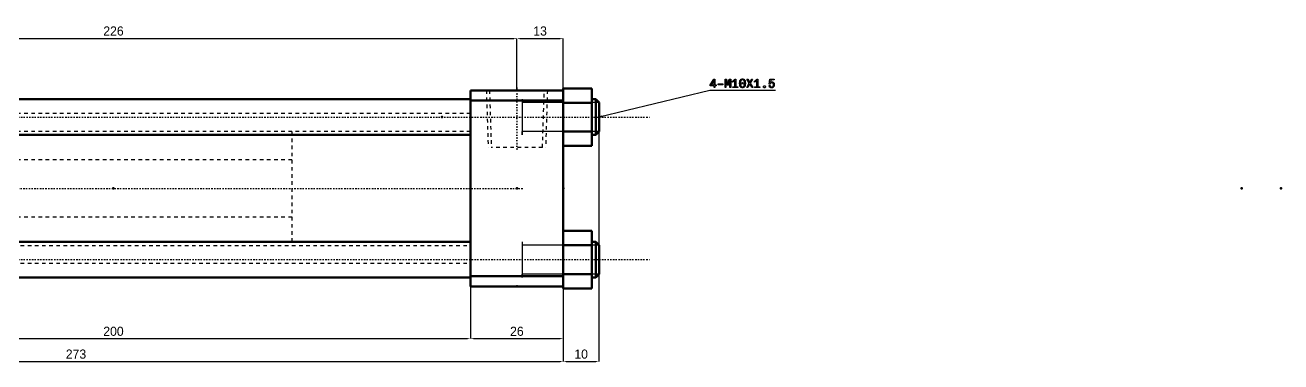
# Model space of a CAD drawing. Header units: millimetres. Extents: x -28 to 676, y -621 to 53.
# Drawn here: x 324.3 to 676, y -42 to 52.5 of the extents above; entities that cross this region are included whole.
import ezdxf

# ---------------------------------------------------------------- set-up
doc = ezdxf.new("R2010")
doc.units = ezdxf.units.MM
doc.linetypes.add('Center', pattern=[1.5, 0.45, -0.5, 0.05, -0.5])
doc.linetypes.add('Dashed', pattern=[2, 1, -1])
for name, color, linetype, lineweight in [('2d ConnectionPoints', 7, 'Continuous', 50), ('AM_0', 7, 'Continuous', 50), ('AM_5', 3, 'Continuous', 25), ('AM_7', 7, 'Center', 25), ('AM_9', 6, 'Dashed', 25)]:
    doc.layers.add(name, color=color, linetype=linetype, lineweight=lineweight)
doc.dimstyles.new('ISO-25', dxfattribs={"dimtxt": 2.5, "dimasz": 2.5, "dimexe": 1.25, "dimexo": 0.625, "dimtad": 1, "dimtxsty": 'Standard', "dimcen": 2.5, "dimadec": 0, "dimazin": 0, "dimtfac": 1, "dimtmove": 0, "dimatfit": 3, "dimfxl": 1, "dimarcsym": 0})

# ---------------------------------------------------------------- blocks, each defined once
blk = doc.blocks.new('2_A__SD__C_32_150_ROD_070_0_in_HC2_A_70_SD_C_32_150_A_0__2')
at = {"layer": 'AM_0'}
for p, q in [((-25, 8), (-41, 8)), ((-58.08, 6), (-59, 5.08)), ((-59, 5.08), (-59, -5.08)), ((-49, 6), (-58.08, 6)), ((-58.08, 6), (-58.08, -6)), ((-27, 3.87), (-41, 3.87)), ((-27, -3.87), (-27, 3.87)), ((-59, -5.08), (-58.08, -6)), ((-58.08, -6), (-49, -6)), ((-27, -3.87), (-41, -3.87)), ((-41, -8), (-25, -8))]:
    blk.add_line(p, q, dxfattribs=at)
at = {"layer": 'AM_5'}
for p, q in [((-59, 5.08), (-49, 5.08)), ((-59, -5.08), (-49, -5.08))]:
    blk.add_line(p, q, dxfattribs=at)
at = {"layer": 'AM_5', "linetype": 'Dashed'}
for p, q in [((-49, 5.08), (-41, 5.08)), ((-41, 6), (-41, 5.08)), ((-49, -5.08), (-41, -5.08)), ((-41, -6), (-41, -5.08))]:
    blk.add_line(p, q, dxfattribs=at)
at = {"layer": 'AM_7'}
blk.add_line((-73.75, 0), (250.75, 0), dxfattribs=at)
at = {"layer": 'AM_9'}
for p, q in [((236, 16), (186, 16)), ((186, 16), (186, -16)), ((186, 8), (-25, 8)), ((-41, 6), (-49, 6)), ((-49, -6), (-41, -6)), ((-25, -8), (186, -8)), ((186, -16), (236, -16))]:
    blk.add_line(p, q, dxfattribs=at)
blk = doc.blocks.new('3_A__SD_C_32_150_0__BODY__A70_0_in_HC2_A_70_SD_C_32_150_A_0__2')
at = {"layer": 'AM_0'}
for p, q in [((-20.08, 25), (-21, 24.08)), ((-19, 25), (-20.08, 25)), ((-20.08, 25), (-20.08, 15)), ((-19, 28.03), (-11, 28.03)), ((-19, 11.97), (-19, 28.03)), ((-11, -28.08), (-11, 28.03)), ((0, 27.5), (-11, 27.5)), ((0, 24.67), (-11, 24.67)), ((0, 27.5), (0, -27.5)), ((0.5, 25.5), (0, 25.5)), ((0, 24.86), (0.5, 24.86)), ((36, 27.5), (0.5, 27.5)), ((0.5, 27.5), (0.5, -27.5)), ((36, 24.67), (0.5, 24.67)), ((36, -27.5), (36, 27.5)), ((236, 25), (36, 25)), ((262, 27.5), (236, 27.5)), ((236, -27.5), (236, 27.5)), ((262, 24.67), (236, 24.67)), ((270, 28.03), (262, 28.03)), ((262, -28.08), (262, 28.03)), ((270, 11.97), (270, 28.03)), ((271.08, 25), (270, 25)), ((272, 24.08), (271.08, 25)), ((271.08, 25), (271.08, 15)), ((-21, 24.08), (-21, 15.92)), ((-19, 24.01), (-11, 24.01)), ((0.5, 21.2), (0, 21.2)), ((270, 24.01), (262, 24.01)), ((272, 24.08), (272, 15.92)), ((0.5, 20.55), (0, 20.55)), ((-25, -17.5), (-25, 17.5)), ((-21, 17.5), (-25, 17.5)), ((-21, 15.92), (-20.08, 15)), ((-20.08, 15), (-19, 15)), ((-19, 15.99), (-11, 15.99)), ((36, 15), (236, 15)), ((270, 15.99), (262, 15.99)), ((270, 15), (271.08, 15)), ((271.08, 15), (272, 15.92)), ((-19, 11.97), (-11, 11.97)), ((270, 11.97), (262, 11.97)), ((-19, -11.92), (-11, -11.92)), ((-19, -28.08), (-19, -11.92)), ((270, -11.92), (262, -11.92)), ((270, -28.08), (270, -11.92)), ((-25, -17.5), (-21, -17.5)), ((-20.08, -15), (-21, -15.92)), ((-21, -15.92), (-21, -24.08)), ((-19, -15), (-20.08, -15)), ((-20.08, -15), (-20.08, -25)), ((-19, -15.96), (-11, -15.96)), ((236, -15), (36, -15)), ((270, -15.96), (262, -15.96)), ((271.08, -15), (270, -15)), ((272, -15.92), (271.08, -15)), ((271.08, -15), (271.08, -25)), ((272, -15.92), (272, -24.08)), ((0.5, -20.55), (0, -20.55)), ((-21, -24.08), (-20.08, -25)), ((-19, -24.04), (-11, -24.04)), ((0, -21.2), (0.5, -21.2)), ((270, -24.04), (262, -24.04)), ((271.08, -25), (272, -24.08)), ((-20.08, -25), (-19, -25)), ((-19, -28.08), (-11, -28.08)), ((0, -24.67), (-11, -24.67)), ((0, -27.5), (-11, -27.5)), ((0.5, -24.86), (0, -24.86)), ((0.5, -25.5), (0, -25.5)), ((36, -24.67), (0.5, -24.67)), ((36, -27.5), (0.5, -27.5)), ((36, -25), (236, -25)), ((262, -24.67), (236, -24.67)), ((262, -27.5), (236, -27.5)), ((270, -28.08), (262, -28.08)), ((270, -25), (271.08, -25))]:
    blk.add_line(p, q, dxfattribs=at)
at = {"layer": 'AM_5'}
for p, q in [((0.5, 25), (0.5, 24.08)), ((0.5, 25), (0.5, 15)), ((250.5, 25), (250.5, 24.08)), ((250.5, 25), (250.5, 15)), ((-21, 24.08), (0.5, 24.08)), ((272, 24.08), (250.5, 24.08)), ((-21, 15.92), (0.5, 15.92)), ((0.5, 15), (0.5, 15.92)), ((272, 15.92), (250.5, 15.92)), ((250.5, 15), (250.5, 15.92)), ((-21, -15.92), (0.5, -15.92)), ((0.5, -15), (0.5, -15.92)), ((0.5, -15), (0.5, -25)), ((250.5, -15), (250.5, -15.92)), ((250.5, -15), (250.5, -25)), ((272, -15.92), (250.5, -15.92)), ((-21, -24.08), (0.5, -24.08)), ((0.5, -25), (0.5, -24.08)), ((272, -24.08), (250.5, -24.08)), ((250.5, -25), (250.5, -24.08))]:
    blk.add_line(p, q, dxfattribs=at)
at = {"layer": 'AM_5', "linetype": 'Dashed'}
for p, q in [((14.47, 27.5), (14.97, 11.5)), ((31.53, 27.5), (31.03, 11.5)), ((240.47, 27.5), (240.97, 11.5)), ((257.53, 27.5), (257.03, 11.5))]:
    blk.add_line(p, q, dxfattribs=at)
at = {"layer": 'AM_7'}
for p, q in [((23, 28.3), (23, 10.7)), ((249, 28.3), (249, 10.7)), ((-35.65, 20), (286.65, 20)), ((-35.65, -20), (286.65, -20))]:
    blk.add_line(p, q, dxfattribs=at)
at = {"layer": 'AM_9'}
for p, q in [((15.33, 27.5), (15.82, 11.5)), ((30.18, 11.5), (30.67, 27.5)), ((241.33, 27.5), (241.82, 11.5)), ((256.18, 11.5), (256.67, 27.5)), ((236, 21), (36, 21)), ((-11, 17.5), (-21, 17.5)), ((236, 16), (36, 16)), ((30.18, 11.5), (15.82, 11.5)), ((256.18, 11.5), (241.82, 11.5)), ((0, 7.9), (-25, 7.9)), ((36, 8.1), (0, 8.1)), ((-25, -7.9), (0, -7.9)), ((0, -8.1), (36, -8.1)), ((-21, -17.5), (-11, -17.5)), ((36, -16), (236, -16)), ((36, -21), (236, -21))]:
    blk.add_line(p, q, dxfattribs=at)
blk = doc.blocks.new('*D30')
at = {"layer": 'AM_5', "color": 0, "lineweight": -2}
for p, q in [((202, 6.7), (202, -41.86)), ((475, 6.7), (475, -41.86)), ((202.85, -41.86), (474.15, -41.86))]:
    blk.add_line(p, q, dxfattribs=at)
at = {"layer": 'AM_5', "color": 0}
for points in [[(202.85, -41.72), (202.85, -42.01), (202, -41.86)], [(474.15, -42.01), (474.15, -41.72), (475, -41.86)]]:
    blk.add_solid(points, dxfattribs=at)
at = {"layer": 'Defpoints', "color": 0}
for p in [(202, 6.7), (475, 6.7), (475, -41.86)]:
    blk.add_point(p, dxfattribs=at)
at = {"layer": 'AM_5', "color": 0, "insert": (338.5, -39.82), "char_height": 2.56, "attachment_point": 5}
blk.add_mtext('273', dxfattribs=at)
blk = doc.blocks.new('*D31')
at = {"layer": 'AM_5', "color": 0, "lineweight": -2}
for p, q in [((249, 6.7), (249, -35.46)), ((449, 6.7), (449, -35.46)), ((249.85, -35.46), (448.15, -35.46))]:
    blk.add_line(p, q, dxfattribs=at)
at = {"layer": 'AM_5', "color": 0}
for points in [[(249.85, -35.32), (249.85, -35.61), (249, -35.46)], [(448.15, -35.61), (448.15, -35.32), (449, -35.46)]]:
    blk.add_solid(points, dxfattribs=at)
at = {"layer": 'Defpoints', "color": 0}
for p in [(249, 6.7), (449, 6.7), (449, -35.46)]:
    blk.add_point(p, dxfattribs=at)
at = {"layer": 'AM_5', "color": 0, "insert": (349, -33.42), "char_height": 2.56, "attachment_point": 5}
blk.add_mtext('200', dxfattribs=at)
blk = doc.blocks.new('*D32')
at = {"layer": 'AM_5', "color": 0, "lineweight": -2}
for p, q in [((449, 6.7), (449, -35.46)), ((475, 6.7), (475, -35.46)), ((449.85, -35.46), (474.15, -35.46))]:
    blk.add_line(p, q, dxfattribs=at)
at = {"layer": 'AM_5', "color": 0}
for points in [[(449.85, -35.32), (449.85, -35.61), (449, -35.46)], [(474.15, -35.61), (474.15, -35.32), (475, -35.46)]]:
    blk.add_solid(points, dxfattribs=at)
at = {"layer": 'Defpoints', "color": 0}
for p in [(449, 6.7), (475, 6.7), (475, -35.46)]:
    blk.add_point(p, dxfattribs=at)
at = {"layer": 'AM_5', "color": 0, "insert": (462, -33.42), "char_height": 2.56, "attachment_point": 5}
blk.add_mtext('26', dxfattribs=at)
blk = doc.blocks.new('*D33')
at = {"layer": 'AM_5', "color": 0, "lineweight": -2}
for p, q in [((485, 26.7), (485, -41.86)), ((475, 6.7), (475, -41.86)), ((475.85, -41.86), (484.15, -41.86))]:
    blk.add_line(p, q, dxfattribs=at)
at = {"layer": 'AM_5', "color": 0}
for points in [[(475.85, -41.72), (475.85, -42.01), (475, -41.86)], [(484.15, -42.01), (484.15, -41.72), (485, -41.86)]]:
    blk.add_solid(points, dxfattribs=at)
at = {"layer": 'Defpoints', "color": 0}
for p in [(485, 26.7), (475, 6.7), (485, -41.86)]:
    blk.add_point(p, dxfattribs=at)
at = {"layer": 'AM_5', "color": 0, "insert": (480, -39.82), "char_height": 2.56, "attachment_point": 5}
blk.add_mtext('10', dxfattribs=at)
blk = doc.blocks.new('*D35')
at = {"layer": 'AM_5', "color": 0, "lineweight": -2}
for p, q in [((236, 34.2), (236, 48.81)), ((236.85, 48.81), (461.15, 48.81)), ((462, 34.2), (462, 48.81))]:
    blk.add_line(p, q, dxfattribs=at)
at = {"layer": 'AM_5', "color": 0}
for points in [[(236.85, 48.95), (236.85, 48.66), (236, 48.81)], [(461.15, 48.66), (461.15, 48.95), (462, 48.81)]]:
    blk.add_solid(points, dxfattribs=at)
at = {"layer": 'Defpoints', "color": 0}
for p in [(462, 48.81), (236, 34.2), (462, 34.2)]:
    blk.add_point(p, dxfattribs=at)
at = {"layer": 'AM_5', "color": 0, "insert": (349, 50.85), "char_height": 2.56, "attachment_point": 5}
blk.add_mtext('226', dxfattribs=at)
blk = doc.blocks.new('*D36')
at = {"layer": 'AM_5', "color": 0, "lineweight": -2}
for p, q in [((462, 34.2), (462, 48.81)), ((462.85, 48.81), (474.15, 48.81)), ((475, 6.7), (475, 48.81))]:
    blk.add_line(p, q, dxfattribs=at)
at = {"layer": 'AM_5', "color": 0}
for points in [[(462.85, 48.95), (462.85, 48.66), (462, 48.81)], [(474.15, 48.66), (474.15, 48.95), (475, 48.81)]]:
    blk.add_solid(points, dxfattribs=at)
at = {"layer": 'Defpoints', "color": 0}
for p in [(475, 48.81), (462, 34.2), (475, 6.7)]:
    blk.add_point(p, dxfattribs=at)
at = {"layer": 'AM_5', "color": 0, "insert": (468.5, 50.85), "char_height": 2.56, "attachment_point": 5}
blk.add_mtext('13', dxfattribs=at)
blk = doc.blocks.new('*D37')
at = {"layer": 'AM_5', "color": 0, "lineweight": -2}
for p, q in [((202, 6.7), (202, -41.86)), ((475, 6.7), (475, -41.86)), ((202.85, -41.86), (474.15, -41.86))]:
    blk.add_line(p, q, dxfattribs=at)
at = {"layer": 'AM_5', "color": 0}
for points in [[(202.85, -41.72), (202.85, -42.01), (202, -41.86)], [(474.15, -42.01), (474.15, -41.72), (475, -41.86)]]:
    blk.add_solid(points, dxfattribs=at)
at = {"layer": 'Defpoints', "color": 0}
for p in [(202, 6.7), (475, 6.7), (475, -41.86)]:
    blk.add_point(p, dxfattribs=at)
at = {"layer": 'AM_5', "color": 0, "insert": (338.5, -39.82), "char_height": 2.56, "attachment_point": 5}
blk.add_mtext('273', dxfattribs=at)

msp = doc.modelspace()

# ---------------------------------------------------------------- linework, layer by layer
at = {"layer": '2d ConnectionPoints'}
for p in [(462.001, 34.2), (441.001, 26.7), (349.001, 6.7), (462.001, 6.7), (462.001, 6.7), (475.001, 6.7), (475.001, 6.7), (475.001, 6.7), (665.001, 6.7), (676.001, 6.7), (462.001, -20.8)]:
    msp.add_point(p, dxfattribs=at)
at = {"layer": 'AM_5'}
for p, q in [((516.001, 34.2), (485.001, 26.7)), ((534.433, 34.2), (516.001, 34.2))]:
    msp.add_line(p, q, dxfattribs=at)
for points in [[(517.243, 35.5), (516.165, 35.5), (516.165, 35.717), (517.146, 37.381), (517.476, 37.381), (517.476, 35.725), (517.835, 35.725), (517.835, 35.5), (517.476, 35.5), (517.476, 34.968), (517.243, 34.968), (517.243, 35.5)], [(517.246, 35.725), (517.246, 37.101), (516.451, 35.725), (517.246, 35.725)], [(518.382, 36.039), (519.713, 36.039), (519.713, 35.74), (518.382, 35.74), (518.382, 36.039)], [(520.299, 37.381), (520.728, 37.381), (521.094, 35.873), (521.457, 37.381), (521.893, 37.381), (521.893, 34.968), (521.647, 34.968), (521.647, 37.128), (521.63, 37.119), (521.247, 35.65), (520.944, 35.65), (520.557, 37.119), (520.545, 37.126), (520.545, 34.968), (520.299, 34.968), (520.299, 37.381)], [(522.457, 35.181), (523.069, 35.181), (523.069, 36.981), (523.069, 36.981), (523.036, 36.948), (522.98, 36.896), (522.98, 36.896), (522.917, 36.842), (522.871, 36.805), (522.871, 36.805), (522.823, 36.768), (522.75, 36.715), (522.75, 36.715), (522.677, 36.666), (522.628, 36.635), (522.628, 36.635), (522.58, 36.607), (522.514, 36.574), (522.514, 36.574), (522.453, 36.549), (522.417, 36.539), (522.417, 36.792), (522.417, 36.792), (522.462, 36.813), (522.534, 36.854), (522.534, 36.854), (522.609, 36.906), (522.662, 36.946), (522.662, 36.946), (522.715, 36.988), (522.792, 37.055), (522.792, 37.055), (522.866, 37.124), (522.914, 37.171), (522.914, 37.171), (522.96, 37.218), (523.02, 37.283), (523.02, 37.283), (523.072, 37.344), (523.102, 37.381), (523.315, 37.381), (523.315, 35.181), (523.871, 35.181), (523.871, 34.968), (522.457, 34.968), (522.457, 35.181)], [(525.19, 34.935), (525.19, 34.935), (525.065, 34.941), (524.899, 34.973), (524.899, 34.973), (524.762, 35.033), (524.686, 35.088), (524.686, 35.088), (524.621, 35.153), (524.54, 35.269), (524.54, 35.269), (524.479, 35.406), (524.451, 35.508), (524.451, 35.508), (524.429, 35.62), (524.405, 35.81), (524.405, 35.81), (524.392, 36.025), (524.39, 36.183), (524.39, 36.183), (524.392, 36.336), (524.405, 36.547), (524.405, 36.547), (524.429, 36.734), (524.451, 36.845), (524.451, 36.845), (524.481, 36.946), (524.541, 37.081), (524.541, 37.081), (524.623, 37.196), (524.688, 37.262), (524.688, 37.262), (524.765, 37.317), (524.902, 37.376), (524.902, 37.376), (525.066, 37.408), (525.19, 37.414), (525.19, 37.414), (525.315, 37.408), (525.48, 37.376), (525.48, 37.376), (525.617, 37.317), (525.694, 37.262), (525.694, 37.262), (525.759, 37.196), (525.841, 37.082), (525.841, 37.082), (525.902, 36.947), (525.931, 36.846), (525.931, 36.846), (525.954, 36.735), (525.978, 36.548), (525.978, 36.548), (525.991, 36.337), (525.994, 36.183), (525.994, 36.183), (525.991, 36.027), (525.978, 35.814), (525.978, 35.814), (525.952, 35.625), (525.929, 35.512), (525.929, 35.512), (525.899, 35.409), (525.836, 35.271), (525.836, 35.271), (525.754, 35.155), (525.688, 35.089), (525.688, 35.089), (525.611, 35.033), (525.475, 34.973), (525.475, 34.973), (525.313, 34.941), (525.19, 34.935)], [(525.19, 35.154), (525.19, 35.154), (525.278, 35.16), (525.393, 35.188), (525.393, 35.188), (525.49, 35.239), (525.544, 35.287), (525.544, 35.287), (525.59, 35.344), (525.647, 35.443), (525.647, 35.443), (525.69, 35.557), (525.71, 35.642), (525.71, 35.642), (525.725, 35.734), (525.742, 35.888), (525.742, 35.888), (525.751, 36.059), (525.753, 36.183), (525.753, 36.183), (525.751, 36.314), (525.743, 36.491), (525.743, 36.491), (525.729, 36.645), (525.715, 36.734), (525.715, 36.734), (525.697, 36.815), (525.657, 36.923), (525.657, 36.923), (525.601, 37.015), (525.555, 37.068), (525.555, 37.068), (525.502, 37.112), (525.403, 37.16), (525.403, 37.16), (525.283, 37.186), (525.19, 37.191), (525.19, 37.191), (525.098, 37.186), (524.979, 37.16), (524.979, 37.16), (524.881, 37.112), (524.827, 37.068), (524.827, 37.068), (524.782, 37.015), (524.727, 36.923), (524.727, 36.923), (524.687, 36.815), (524.669, 36.734), (524.669, 36.734), (524.655, 36.645), (524.64, 36.491), (524.64, 36.491), (524.633, 36.314), (524.631, 36.183), (524.631, 36.183), (524.633, 36.058), (524.641, 35.886), (524.641, 35.886), (524.657, 35.732), (524.672, 35.64), (524.672, 35.64), (524.691, 35.556), (524.733, 35.442), (524.733, 35.442), (524.79, 35.344), (524.836, 35.287), (524.836, 35.287), (524.889, 35.239), (524.986, 35.188), (524.986, 35.188), (525.102, 35.16), (525.19, 35.154)], [(524.967, 36.183), (525.19, 36.432), (525.413, 36.183), (525.19, 35.956), (524.967, 36.183)], [(527.083, 36.216), (526.433, 37.381), (526.709, 37.381), (527.243, 36.441), (527.767, 37.381), (528.034, 37.381), (527.383, 36.261), (528.087, 34.968), (527.821, 34.968), (527.24, 36.006), (526.666, 34.968), (526.393, 34.968), (527.083, 36.216)], [(528.601, 35.181), (529.213, 35.181), (529.213, 36.981), (529.213, 36.981), (529.18, 36.948), (529.124, 36.896), (529.124, 36.896), (529.061, 36.842), (529.015, 36.805), (529.015, 36.805), (528.967, 36.768), (528.894, 36.715), (528.894, 36.715), (528.821, 36.666), (528.772, 36.635), (528.772, 36.635), (528.724, 36.607), (528.658, 36.574), (528.658, 36.574), (528.597, 36.549), (528.561, 36.539), (528.561, 36.792), (528.561, 36.792), (528.606, 36.813), (528.678, 36.854), (528.678, 36.854), (528.753, 36.906), (528.806, 36.946), (528.806, 36.946), (528.859, 36.988), (528.936, 37.055), (528.936, 37.055), (529.01, 37.124), (529.058, 37.171), (529.058, 37.171), (529.104, 37.218), (529.164, 37.283), (529.164, 37.283), (529.216, 37.344), (529.246, 37.381), (529.459, 37.381), (529.459, 35.181), (530.015, 35.181), (530.015, 34.968), (528.601, 34.968), (528.601, 35.181)], [(531.334, 34.921), (531.334, 34.921), (531.286, 34.924), (531.22, 34.941), (531.22, 34.941), (531.164, 34.971), (531.131, 34.999), (531.131, 34.999), (531.104, 35.032), (531.074, 35.089), (531.074, 35.089), (531.058, 35.155), (531.055, 35.204), (531.055, 35.204), (531.058, 35.253), (531.074, 35.32), (531.074, 35.32), (531.104, 35.377), (531.131, 35.41), (531.131, 35.41), (531.164, 35.438), (531.22, 35.468), (531.22, 35.468), (531.286, 35.484), (531.334, 35.487), (531.334, 35.487), (531.383, 35.484), (531.45, 35.468), (531.45, 35.468), (531.507, 35.438), (531.54, 35.41), (531.54, 35.41), (531.568, 35.377), (531.598, 35.32), (531.598, 35.32), (531.614, 35.253), (531.617, 35.204), (531.617, 35.204), (531.614, 35.156), (531.598, 35.09), (531.598, 35.09), (531.568, 35.033), (531.54, 34.999), (531.54, 34.999), (531.507, 34.971), (531.45, 34.941), (531.45, 34.941), (531.383, 34.924), (531.334, 34.921)], [(533.349, 34.938), (533.349, 34.938), (533.274, 34.94), (533.167, 34.954), (533.167, 34.954), (533.066, 34.979), (533.003, 35.002), (533.003, 35.002), (532.943, 35.03), (532.864, 35.084), (532.864, 35.084), (532.795, 35.15), (532.756, 35.201), (532.756, 35.201), (532.722, 35.258), (532.686, 35.353), (532.686, 35.353), (532.667, 35.461), (532.663, 35.54), (532.923, 35.54), (532.923, 35.54), (532.928, 35.466), (532.953, 35.368), (532.953, 35.368), (533, 35.288), (533.044, 35.244), (533.044, 35.244), (533.095, 35.208), (533.183, 35.169), (533.183, 35.169), (533.284, 35.148), (533.359, 35.144), (533.359, 35.144), (533.423, 35.148), (533.511, 35.166), (533.511, 35.166), (533.589, 35.201), (533.635, 35.232), (533.635, 35.232), (533.677, 35.27), (533.73, 35.334), (533.73, 35.334), (533.774, 35.409), (533.797, 35.464), (533.797, 35.464), (533.815, 35.522), (533.835, 35.614), (533.835, 35.614), (533.846, 35.71), (533.848, 35.777), (533.848, 35.777), (533.846, 35.838), (533.836, 35.927), (533.836, 35.927), (533.816, 36.012), (533.798, 36.067), (533.798, 36.067), (533.776, 36.119), (533.735, 36.189), (533.735, 36.189), (533.685, 36.25), (533.647, 36.286), (533.647, 36.286), (533.604, 36.316), (533.533, 36.348), (533.533, 36.348), (533.453, 36.366), (533.395, 36.369), (533.395, 36.369), (533.334, 36.365), (533.247, 36.344), (533.247, 36.344), (533.166, 36.304), (533.116, 36.267), (533.116, 36.267), (533.071, 36.224), (533.014, 36.147), (533.014, 36.147), (532.973, 36.057), (532.953, 35.99), (532.7, 35.99), (532.873, 37.387), (534.048, 37.387), (534.048, 37.171), (533.109, 37.171), (533.003, 36.371), (533.003, 36.371), (533.038, 36.414), (533.093, 36.47), (533.093, 36.47), (533.151, 36.516), (533.191, 36.541), (533.191, 36.541), (533.233, 36.562), (533.301, 36.584), (533.301, 36.584), (533.376, 36.596), (533.429, 36.599), (533.429, 36.599), (533.51, 36.594), (533.624, 36.571), (533.624, 36.571), (533.728, 36.528), (533.792, 36.489), (533.792, 36.489), (533.85, 36.442), (533.926, 36.359), (533.926, 36.359), (533.99, 36.262), (534.024, 36.19), (534.024, 36.19), (534.053, 36.113), (534.084, 35.991), (534.084, 35.991), (534.101, 35.861), (534.104, 35.77), (534.104, 35.77), (534.101, 35.674), (534.081, 35.539), (534.081, 35.539), (534.044, 35.414), (534.009, 35.336), (534.009, 35.336), (533.968, 35.264), (533.896, 35.169), (533.896, 35.169), (533.809, 35.088), (533.743, 35.043), (533.743, 35.043), (533.673, 35.005), (533.559, 34.964), (533.559, 34.964), (533.436, 34.942), (533.349, 34.938)], [(485.001, 26.7), (485.791, 27.066), (485.871, 26.735), (485.001, 26.7)]]:
    msp.add_lwpolyline(points, dxfattribs=at)

# ---------------------------------------------------------------- block references
for name in ['3_A__SD_C_32_150_0__BODY__A70_0_in_HC2_A_70_SD_C_32_150_A_0__2', '2_A__SD__C_32_150_ROD_070_0_in_HC2_A_70_SD_C_32_150_A_0__2']:
    msp.add_blockref(name, (213.001, 6.7))

# ---------------------------------------------------------------- dimensions: what is measured, and where the dimension line sits
for base, p1, p2, text, picture, middle in [((462.001, 48.805), (236.001, 34.2), (462.001, 34.2), '226', '*D35', (349.001, 48.805)), ((475.001, 48.805), (462.001, 34.2), (475.001, 6.7), '13', '*D36', (468.501, 48.805)), ((485.001, -41.863), (475.001, 6.7), (485.001, 26.7), '10', '*D33', (480.001, -41.863)), ((475.001, -41.863), (202.001, 6.7), (475.001, 6.7), '273', '*D30', (338.501, -41.863)), ((475.001, -41.863), (202.001, 6.7), (475.001, 6.7), '273', '*D37', (338.501, -41.863)), ((449.001, -35.463), (249.001, 6.7), (449.001, 6.7), '200', '*D31', (349.001, -35.463)), ((475.001, -35.463), (449.001, 6.7), (475.001, 6.7), '26', '*D32', (462.001, -35.463))]:
    dim = msp.add_linear_dim(base=base, p1=p1, p2=p2, text=text, dimstyle='ISO-25', override={"dimtxt": 2.56, "dimasz": 0.853333, "dimexe": 0, "dimexo": 0, "dimgap": 0.768}, dxfattribs=at)
    dim.commit()
    dim.dimension.update_dxf_attribs({"geometry": picture, "text_midpoint": middle, "dimtype": 160})

doc.saveas('drawing.dxf')
